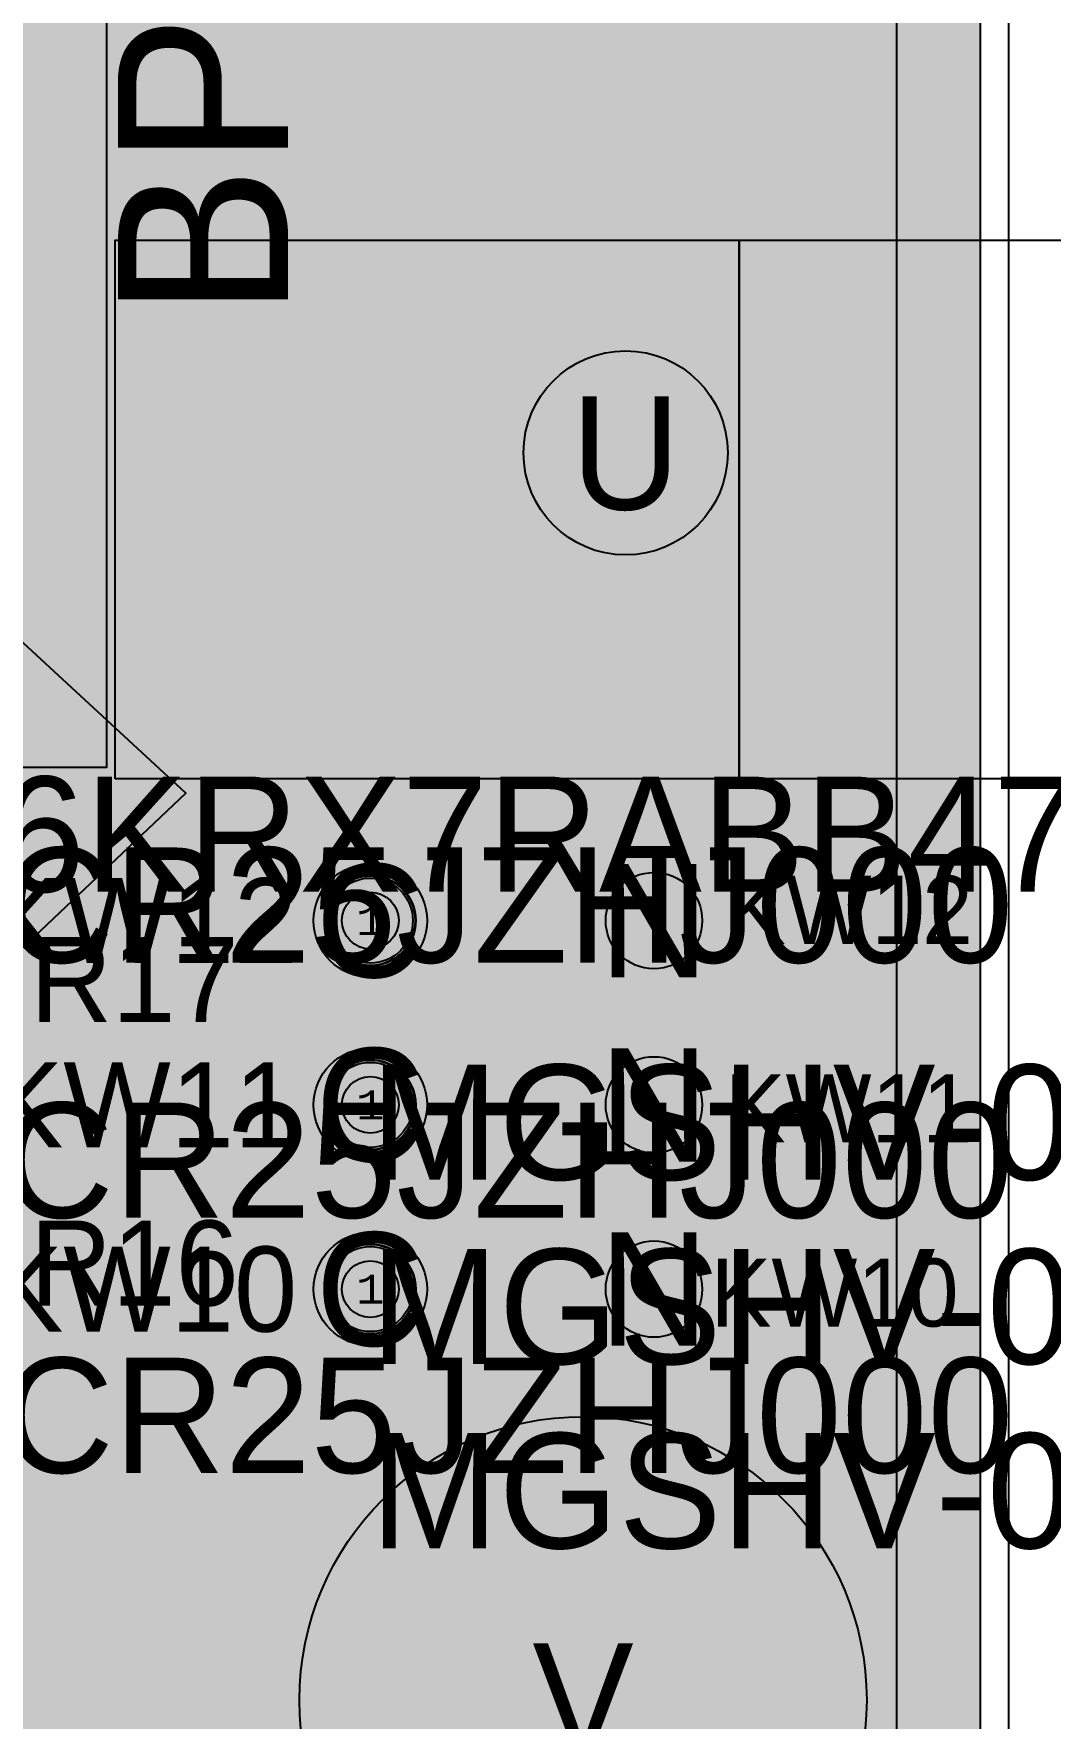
# Model space of a CAD drawing. Extents: x -74 to 89, y -130 to 74.
# Drawn here: x 44.82 to 62.74, y -38.32 to -8.61 of the extents above; entities that cross this region are included whole.
import ezdxf
from ezdxf.enums import TextEntityAlignment as Align

# ---------------------------------------------------------------- set-up
doc = ezdxf.new("R2010")
doc.units = 0
doc.header["$MEASUREMENT"] = 0
for name, color, linetype in [('ASSEMBLY_OUTLINES_TOP', 102, 'CONTINUOUS'), ('ASSEMBLY_PART_NUMBERS_TOP', 102, 'CONTINUOUS'), ('ASSEMBLY_REF_DES_TOP', 102, 'CONTINUOUS'), ('BOARD_OUTLINE', 10, 'CONTINUOUS'), ('DRILL_DRAWING', 21, 'CONTINUOUS'), ('ETCHED_TEXT_LAYER_TOP', 150, 'CONTINUOUS'), ('GENERATED_SILKSCREEN_TOP', 140, 'CONTINUOUS'), ('MANUFACTURING_OUTLINES', 10, 'CONTINUOUS'), ('MOUNTING_HOLES_LAYER_BOT13', 42, 'CONTINUOUS'), ('MOUNTING_HOLES_LAYER_TOP', 42, 'CONTINUOUS'), ('PART_HOLES_LAYER_BOTTOM', 30, 'CONTINUOUS'), ('PART_HOLES_LAYER_TOP', 30, 'CONTINUOUS'), ('PART_PADS_LAYER_BOTTOM', 230, 'CONTINUOUS'), ('PART_PADS_LAYER_TOP', 150, 'CONTINUOUS'), ('PIN_NUMBERS_TOP', 8, 'CONTINUOUS'), ('PLACEMENT_OUTLINES_TOP', 130, 'CONTINUOUS'), ('PLANE_DATA_LAYER_BOTTOM', 230, 'CONTINUOUS'), ('PLANE_DATA_LAYER_TOP', 150, 'CONTINUOUS'), ('PLANE_SHAPES_LAYER_BOTTOM', 230, 'CONTINUOUS'), ('PLANE_SHAPES_LAYER_TOP', 150, 'CONTINUOUS'), ('ROUTE_BORDER', 151, 'CONTINUOUS'), ('SILKSCREEN_OUTLINES_TOP', 150, 'CONTINUOUS'), ('SILKSCREEN_REF_DES_TOP', 150, 'CONTINUOUS'), ('SOLDERMASK_PADS_BTM', 12, 'CONTINUOUS'), ('SOLDERMASK_PADS_TOP', 180, 'CONTINUOUS'), ('TRACES_LAYER_TOP', 150, 'CONTINUOUS')]:
    doc.layers.add(name, color=color, linetype=linetype)
doc.styles.add('COURIER_NEW', font='cour.ttf')
doc.styles.add('VERIBEST_GERBER_0', font='txt')

msp = doc.modelspace()

# ---------------------------------------------------------------- hatches: boundary and pattern name
at = {"layer": 'ASSEMBLY_OUTLINES_TOP'}
h = msp.add_hatch(color=256, dxfattribs=at)
edge = h.paths.add_edge_path()
edge.add_arc((50.75, -24.25), 0.79, 0, 360)
h = msp.add_hatch(color=256, dxfattribs=at)
edge = h.paths.add_edge_path()
edge.add_arc((50.75, -27.5), 0.79, 0, 360)
h = msp.add_hatch(color=256, dxfattribs=at)
edge = h.paths.add_edge_path()
edge.add_arc((50.75, -30.75), 0.79, 0, 360)
at = {"layer": 'MOUNTING_HOLES_LAYER_BOT13'}
h = msp.add_hatch(color=256, dxfattribs=at)
edge = h.paths.add_edge_path()
edge.add_arc((55.25, -16), 1.8, 0, 360)
h = msp.add_hatch(color=256, dxfattribs=at)
edge = h.paths.add_edge_path()
edge.add_arc((55.75, -24.25), 0.85, 0, 360)
h = msp.add_hatch(color=256, dxfattribs=at)
edge = h.paths.add_edge_path()
edge.add_arc((55.75, -27.5), 0.85, 0, 360)
h = msp.add_hatch(color=256, dxfattribs=at)
edge = h.paths.add_edge_path()
edge.add_arc((55.75, -30.75), 0.85, 0, 360)
h = msp.add_hatch(color=256, dxfattribs=at)
edge = h.paths.add_edge_path()
edge.add_arc((54.5, -38), 5, 0, 360)
at = {"layer": 'MOUNTING_HOLES_LAYER_TOP'}
h = msp.add_hatch(color=256, dxfattribs=at)
edge = h.paths.add_edge_path()
edge.add_arc((55.25, -16), 1.8, 0, 360)
h = msp.add_hatch(color=256, dxfattribs=at)
edge = h.paths.add_edge_path()
edge.add_arc((55.75, -24.25), 0.85, 0, 360)
h = msp.add_hatch(color=256, dxfattribs=at)
edge = h.paths.add_edge_path()
edge.add_arc((55.75, -27.5), 0.85, 0, 360)
h = msp.add_hatch(color=256, dxfattribs=at)
edge = h.paths.add_edge_path()
edge.add_arc((55.75, -30.75), 0.85, 0, 360)
h = msp.add_hatch(color=256, dxfattribs=at)
edge = h.paths.add_edge_path()
edge.add_arc((54.5, -38), 5, 0, 360)
at = {"layer": 'PART_HOLES_LAYER_BOTTOM'}
h = msp.add_hatch(color=256, dxfattribs=at)
edge = h.paths.add_edge_path()
edge.add_arc((50.75, -24.25), 0.5, 0, 360)
h = msp.add_hatch(color=256, dxfattribs=at)
edge = h.paths.add_edge_path()
edge.add_arc((50.75, -27.5), 0.5, 0, 360)
h = msp.add_hatch(color=256, dxfattribs=at)
edge = h.paths.add_edge_path()
edge.add_arc((50.75, -30.75), 0.5, 0, 360)
at = {"layer": 'PART_HOLES_LAYER_TOP'}
h = msp.add_hatch(color=256, dxfattribs=at)
edge = h.paths.add_edge_path()
edge.add_arc((50.75, -24.25), 0.5, 0, 360)
h = msp.add_hatch(color=256, dxfattribs=at)
edge = h.paths.add_edge_path()
edge.add_arc((50.75, -27.5), 0.5, 0, 360)
h = msp.add_hatch(color=256, dxfattribs=at)
edge = h.paths.add_edge_path()
edge.add_arc((50.75, -30.75), 0.5, 0, 360)
at = {"layer": 'PLANE_DATA_LAYER_BOTTOM'}
h = msp.add_hatch(color=256, dxfattribs=at)
h.paths.add_polyline_path([(61.5, 18.4238), (61.499999, -40.226501, -0.145975601), (61.487545, -40.268248, -0.116259509), (37.03131, -63.489622, -0.132779416), (36.992918, -63.5), (9.5, -63.5), (9.5, -72.816526, -0.37700099), (9.43358, -72.892096, -0.002983456), (8.56305, -72.999481, -0.029201915), (8.554172, -73), (-8.554172, -73, -0.029201915), (-8.56305, -72.999481, -0.002983456), (-9.43358, -72.892096, -0.37700099), (-9.5, -72.816526), (-9.5, -61.830213, -0.198909956), (-9.477682, -61.776332), (-8.26281, -60.56146, -0.198913366), (-8.208928, -60.539142), (8.201871, -60.539142, -0.198913366), (8.255753, -60.56146), (9.211061, -61.516768, 0.198912215), (9.564614, -61.663215), (25.750215, -61.663215, 0.195350246), (26.098886, -61.521584, -0.195347782), (26.152023, -61.5), (26.499996, -61.5, 0.207684346), (26.500002, -61.499998), (30.499998, -57.500002), (30.5, -57.499996), (30.5, -57.152099, -0.198909956), (30.522318, -57.098218), (31.239417, -56.381119, 0.198912215), (31.385864, -56.027566), (31.385864, -43.679688, -0.753559753), (31.526686, -43.639309, 3.487476842), (31.526686, -41.360691, -0.753559753), (31.385864, -41.320312), (31.385864, -36.195344, -0.198909956), (31.408182, -36.141463), (44.859294, -22.690351, 0.198912215), (45.005741, -22.336798), (45.005741, -6.47043, 0.198912215), (44.859294, -6.116877), (37.022318, 1.720099, -0.198909956), (37, 1.77398), (37, 5.499992, 0.414213562), (36.999992, 5.5), (33.853696, 5.5, -0.414213562), (33.777496, 5.5762), (33.777496, 5.576201, -0.137277598), (33.788563, 5.61575, 0.263392024), (33.84287, 7.388311, -0.564378968), (33.910301, 7.5), (39.499992, 7.5, 0.414213562), (39.5, 7.500008), (39.5, 17.023961, -0.410608775), (39.575261, 17.100155, 0.312052862), (41.476721, 18.449826, -0.315437153), (41.548339, 18.5), (61.4238, 18.5, -0.414213562)], flags=0)
h.paths.add_polyline_path([(-5.5, -66.5, -1), (5.5, -66.5, -1)], flags=0)
h.paths.add_polyline_path([(36.8, -51.25, -1), (39.2, -51.25, -1)], flags=0)
h.paths.add_polyline_path([(36.35, -56.25, -1), (39.65, -56.25, -1)], flags=0)
h.paths.add_polyline_path([(40.55, -51.25, -1), (42.95, -51.25, -1)], flags=0)
h.paths.add_polyline_path([(40.1, -56.25, -1), (43.4, -56.25, -1)], flags=0)
h.paths.add_polyline_path([(49.75, -30.75, -1), (51.75, -30.75, -1)], flags=0)
h.paths.add_polyline_path([(49.75, -27.5, -1), (51.75, -27.5, -1)], flags=0)
h.paths.add_polyline_path([(49.75, -24.25, -1), (51.75, -24.25, -1)], flags=0)
h.paths.add_polyline_path([(42.2, -47, -1), (51.8, -47, -1)], flags=0)
h.paths.add_polyline_path([(54.4, -30.75, -1), (57.1, -30.75, -1)], flags=0)
h.paths.add_polyline_path([(54.4, -27.5, -1), (57.1, -27.5, -1)], flags=0)
h.paths.add_polyline_path([(54.4, -24.25, -1), (57.1, -24.25, -1)], flags=0)
h.paths.add_polyline_path([(52.95, -16, -1), (57.55, -16, -1)], flags=0)
h.paths.add_polyline_path([(52.95, -1.25, -1), (57.55, -1.25, -1)], flags=0)
h.paths.add_polyline_path([(52.95, 12.75, -1), (57.55, 12.75, -1)], flags=0)
h.paths.add_polyline_path([(49, -38, -1), (60, -38, -1)], flags=0)
at = {"layer": 'PLANE_DATA_LAYER_TOP'}
h = msp.add_hatch(color=256, dxfattribs=at)
h.paths.add_polyline_path([(61.5, -40.226499, -0.145975601), (61.487546, -40.268246, -0.116259517), (37.03131, -63.489622, -0.132779416), (36.992918, -63.5), (9.5, -63.5), (9.5, -72.816526, -0.37700099), (9.43358, -72.892096, -0.002983456), (8.56305, -72.999481, -0.029201915), (8.554172, -73), (-8.554172, -73, -0.029201915), (-8.56305, -72.999481, -0.002983456), (-9.43358, -72.892096, -0.37700099), (-9.5, -72.816526), (-9.5, -63.5), (-18.9238, -63.5, -0.414213562), (-19, -63.4238), (-19, -60.362708, -0.460360958), (-18.91204, -60.287421, 0.407174437), (-17.716783, -59.436985, -0.72047567), (-17.573699, -59.416371, 4.221382976), (-17.573699, -57.083629, -0.72047567), (-17.716783, -57.063015, 0.407174437), (-18.91204, -56.212579, -0.460360958), (-19, -56.137292), (-19, -55.500008, 0.414213562), (-19.000008, -55.5), (-29.4238, -55.5, -0.414213562), (-29.5, -55.4238), (-29.5, -54.358735, -0.16227766), (-29.48476, -54.313015), (-22.52286, -45.03048, -0.236067977), (-22.4619, -45), (-6.0762, -45, -0.414213562), (-6, -45.0762), (-6, -53.999992, 0.414213562), (-5.999992, -54), (15.499992, -54, 0.414213562), (15.5, -53.999992), (15.5, -38.0762, -0.414213562), (15.5762, -38), (21.999992, -38, 0.414213562), (22, -37.999992), (22, -26.5762, -0.414213562), (22.0762, -26.5), (24.499992, -26.5, 0.414213562), (24.5, -26.499992), (24.5, 7.4238, -0.414213562), (24.5762, 7.5), (25.089699, 7.5, -0.564378968), (25.15713, 7.388311, 0.263392024), (25.211437, 5.61575, -0.137277598), (25.222504, 5.576201), (25.222504, 5.5762, -0.414213562), (25.146304, 5.5), (25.000008, 5.5, 0.414213562), (25, 5.499992), (25, -26.499992, 0.414213562), (25.000008, -26.5), (27.272339, -26.5, -0.198913366), (27.326221, -26.522318), (29.017682, -28.213779, -0.198909956), (29.04, -28.26766), (29.04, -29.9238, -0.414213562), (28.9638, -30), (22.500008, -30, 0.414213562), (22.5, -30.000008), (22.5, -34.999992, 0.414213562), (22.500008, -35), (29.374009, -35, -0.198913366), (29.427891, -35.022318), (30.256119, -35.850546, 0.198912215), (30.609672, -35.996993), (34.272409, -35.996993, -0.198913366), (34.326291, -36.019311), (39.416389, -41.109409, -0.198909956), (39.438707, -41.16329), (39.438707, -49.072624, -0.198909956), (39.416389, -49.126505), (38.451643, -50.091251, -0.282786448), (38.374011, -50.109773, 0.510406548), (36.8, -51.249999), (36.8, -51.25, 1), (39.2, -51.25), (39.2, -51.249998, 0.079404665), (39.140227, -50.875989, -0.079406468), (39.136431, -50.852239), (39.136431, -50.852238, -0.198909956), (39.158749, -50.798357), (40.29226, -49.664846, 0.139214381), (40.4253, -49.426302, -0.66553327), (40.563992, -49.403312, 0.056252236), (40.6339, -49.491007), (41.209616, -50.066722, -0.198909956), (41.231934, -50.120603), (41.231934, -50.120605, -0.278486309), (41.191217, -50.188039, 1.771956841), (42.95, -51.25), (42.95, -51.249999, 0.282784123), (42.291796, -50.179272, -0.282784005), (42.25, -50.111281), (42.25, -49.9, 0.198912215), (42.103553, -49.546447), (41.509772, -48.952666, -0.198909956), (41.487454, -48.898785), (41.487454, -40.33322, 0.198912215), (41.341007, -39.979667), (33.507787, -32.146447, 0.198912215), (33.154234, -32), (31.5762, -32, -0.414213562), (31.5, -31.9238), (31.5, -30.000008, 0.414213562), (31.499992, -30), (31.3262, -30, -0.414213562), (31.25, -29.9238), (31.25, -26.5762, -0.414213562), (31.3262, -26.5), (36.999992, -26.5, 0.414213562), (37, -26.499992), (37, -25.5762, -0.414213562), (37.0762, -25.5), (37.75, -25.5, 0.414213562), (38.3, -24.95), (38.3, -23.55, 0.414213562), (37.75, -23), (37.0762, -23, -0.414213562), (37, -22.9238), (37, 5.499992, 0.414213562), (36.999992, 5.5), (33.853696, 5.5, -0.414213562), (33.777496, 5.5762), (33.777496, 5.576201, -0.137277598), (33.788563, 5.61575, 0.263392024), (33.84287, 7.388311, -0.564378968), (33.910301, 7.5), (39.499992, 7.5, 0.414213562), (39.5, 7.500008), (39.5, 17.023961, -0.410608775), (39.575261, 17.100155, 0.312052862), (41.476721, 18.449826, -0.315437153), (41.548339, 18.5), (56.499992, 18.5, 0.414213562), (56.5, 18.500008), (56.5, 22.804901, -0.359563574), (56.5618, 22.879728, 0.825910822), (56.5618, 26.120272, -0.359563574), (56.5, 26.195099), (56.5, 28.054901, -0.359563574), (56.5618, 28.129728, 0.825910822), (56.5618, 31.370272, -0.359563574), (56.5, 31.445099), (56.5, 32.824732, -0.306399851), (56.547828, 32.895453, 0.434317946), (59.453247, 40.390678, -0.112892843), (59.445672, 40.4238, -0.414213562), (59.521872, 40.5), (61.294132, 40.5, -0.252088385), (61.357744, 40.465752, -0.000803891), (61.487546, 40.268243, -0.145975601), (61.5, 40.226496)], flags=0)
h.paths.add_polyline_path([(-5.5, -66.5, -1), (5.5, -66.5, -1)], flags=0)
h.paths.add_polyline_path([(19.5, -48.75, -1), (22, -48.75, -1)], flags=0)
h.paths.add_polyline_path([(19.274935, -40.847216, -0.635595112), (19.15, -40.788638), (19.15, -40.5, 0.414213562), (18.8, -40.15), (16.2, -40.15, 0.414213562), (15.85, -40.5), (15.85, -44.5, 0.414213562), (16.2, -44.85), (18.8, -44.85, 0.414213562), (19.15, -44.5), (19.15, -44.211362, -0.635595112), (19.274935, -44.152784, 2.132805217)], flags=0)
h.paths.add_polyline_path([(37.8, -44.85, 0.414213562), (38.15, -44.5), (38.15, -40.5, 0.414213562), (37.8, -40.15), (35.2, -40.15, 0.414213562), (34.85, -40.5), (34.85, -40.788638, -0.635595112), (34.725065, -40.847216, 2.132804225), (34.725065, -44.152784, -0.635595112), (34.85, -44.211362), (34.85, -44.5, 0.414213562), (35.2, -44.85)], flags=0)
h.paths.add_polyline_path([(36.35, -56.25, -1), (39.65, -56.25, -1)], flags=0)
h.paths.add_polyline_path([(37.5, -18.65, -1), (41.6, -18.65, -1)], flags=0)
h.paths.add_polyline_path([(40.1, -56.25, -1), (43.4, -56.25, -1)], flags=0)
h.paths.add_polyline_path([(50.66575, -14.365675, 0.414213562), (50.91575, -14.115675), (50.91575, 3.552675, 0.414213562), (50.66575, 3.802675), (45.7297, 3.802675, 0.414213562), (45.4797, 3.552675), (45.4797, -14.115675, 0.414213562), (45.7297, -14.365675)], flags=0)
h.paths.add_polyline_path([(50.839728, -25.245966, 2.137297553), (49.754034, -24.160272, -0.1756634), (49.732023, -24.207317), (49.211658, -24.727682, -0.198913366), (49.157776, -24.75), (45.5762, -24.75, -0.414213562), (45.5, -24.6738), (45.5, -21.500008, 0.414213562), (45.499992, -21.5), (41.000008, -21.5, 0.414213562), (41, -21.500008), (41, -23.7238, -0.414213562), (40.9238, -23.8), (40, -23.8, 0.414213562), (39.45, -24.35), (39.45, -26.65, 0.414213562), (40, -27.2), (40.9238, -27.2, -0.414213562), (41, -27.2762), (41, -28.2238, -0.414213562), (40.9238, -28.3), (40, -28.3, 0.414213562), (39.45, -28.85), (39.45, -31.15, 0.414213562), (40, -31.7), (40.9238, -31.7, -0.414213562), (41, -31.7762), (41, -32.7238, -0.414213562), (40.9238, -32.8), (40, -32.8, 0.414213562), (39.45, -33.35), (39.45, -35.65, 0.414213562), (40, -36.2), (40.9238, -36.2, -0.414213562), (41, -36.2762), (41, -37.499992, 0.414213562), (41.000008, -37.5), (45.499992, -37.5, 0.414213562), (45.5, -37.499992), (45.5, -35.3262, -0.414213562), (45.5762, -35.25), (46.90552, -35.25, 0.198912714), (47.435851, -35.03033), (49, -33.46618), (50.278165, -32.188015, -0.101573515), (50.303748, -32.171147, 0.101574085), (50.555546, -32.005115), (50.792683, -31.767977, -0.1756634), (50.839728, -31.745966, 2.137297553), (49.754034, -30.660272, -0.1756634), (49.732023, -30.707317), (49.677785, -30.761555, -0.101573515), (49.652202, -30.778423, 0.101574085), (49.400404, -30.944455), (46.617178, -33.727682, -0.198913366), (46.563296, -33.75), (45.5762, -33.75, -0.414213562), (45.5, -33.6738), (45.5, -29.268243, -0.414213562), (45.5762, -29.192043), (49.807957, -29.192043, 0.198912714), (50.338288, -28.972373), (50.792683, -28.517977, -0.1756634), (50.839728, -28.495966, 2.137297553), (49.754034, -27.410272, -0.1756634), (49.732023, -27.457317), (49.519615, -27.669725, -0.198913366), (49.465733, -27.692043), (45.5762, -27.692043, -0.414213562), (45.5, -27.615843), (45.5, -26.3262, -0.414213562), (45.5762, -26.25), (49.5, -26.25, 0.198912714), (50.030331, -26.03033), (50.792683, -25.267977, -0.1756634)], flags=0)
h.paths.add_polyline_path([(42.2, -47, -1), (51.8, -47, -1)], flags=0)
h.paths.add_polyline_path([(54.4, -30.75, -1), (57.1, -30.75, -1)], flags=0)
h.paths.add_polyline_path([(54.4, -27.5, -1), (57.1, -27.5, -1)], flags=0)
h.paths.add_polyline_path([(54.4, -24.25, -1), (57.1, -24.25, -1)], flags=0)
h.paths.add_polyline_path([(52.95, -16, -1), (57.55, -16, -1)], flags=0)
h.paths.add_polyline_path([(52.95, -1.25, -1), (57.55, -1.25, -1)], flags=0)
h.paths.add_polyline_path([(52.95, 12.75, -1), (57.55, 12.75, -1)], flags=0)
h.paths.add_polyline_path([(49, -38, -1), (60, -38, -1)], flags=0)
at = {"layer": 'PLANE_SHAPES_LAYER_BOTTOM'}
for points in [[(61.5, -41.155194, -0.114863686), (37, -64.08588), (37, 5.5), (61.5, 5.5)], [(37, -21), (26.25, -31.75), (31.581081, -37.081081), (47.5, -22), (41, -16)]]:
    msp.add_hatch(color=256, dxfattribs=at).paths.add_polyline_path(points, flags=0)

# ---------------------------------------------------------------- linework, layer by layer
at = {"layer": 'ASSEMBLY_OUTLINES_TOP'}
for points in [[(33.3, -21.55), (33.3, 22.05), (46.1, 22.05), (46.1, -21.55)], [(46.25, -21.75), (46.25, -12.25), (57.25, -12.25), (57.25, -21.75)], [(57.25, -21.75), (57.25, -12.25), (66.25, -12.25), (66.25, -21.75)]]:
    msp.add_lwpolyline(points, close=True, dxfattribs=at)
for centre, radius in [((0, 0), 74), ((50.75, -24.25), 0.79), ((50.75, -27.5), 0.79), ((50.75, -30.75), 0.79)]:
    msp.add_circle(centre, radius, dxfattribs=at)
at = {"layer": 'BOARD_OUTLINE'}
msp.add_lwpolyline([(62, -40.39802, -0.011944181), (60, -43.312816), (60, -43.312815, -0.105291747), (37.148351, -64), (10, -64), (10, -73.321211, -0.067878888), (-10, -73.321211), (-10, -64), (-37.148351, -64, -0.130474387), (-64, -37.148351), (-64, -10), (-73.321211, -10, -0.067878888), (-73.321211, 10), (-64, 10), (-64, 37.148351, -0.130474387), (-37.148351, 64), (-10, 64), (-10, 73.321211, -0.067878888), (10, 73.321211), (10, 64), (37.148351, 64, -0.105291747), (60, 43.312815), (60, 43.312816, -0.011944181), (62, 40.39802)], format="xyb", close=True, dxfattribs=at)
at = {"layer": 'GENERATED_SILKSCREEN_TOP', "const_width": 0.15}
for points in [[(49.75, -24.25, -1), (51.75, -24.25, -1)], [(49.75, -27.5, -1), (51.75, -27.5, -1)], [(49.75, -30.75, -1), (51.75, -30.75, -1)]]:
    msp.add_lwpolyline(points, format="xyb", close=True, dxfattribs=at)
for points in [[(58.0098, -23.5248), (58.0146, -23.5176), (58.0158, -23.5092), (58.0146, -23.4996), (58.0098, -23.4924), (58.0038, -23.4864), (57.9954, -23.4828), (57.9918, -23.4816), (57.987, -23.4816), (57.9834, -23.4828), (57.9798, -23.4852), (57.2106, -24.1116), (57.2106, -23.5044), (57.2082, -23.496), (57.2022, -23.4888), (57.1938, -23.4852), (57.1842, -23.484), (57.1758, -23.4852), (57.1686, -23.4888), (57.1626, -23.496), (57.1602, -23.5044), (57.1602, -24.6564), (57.1626, -24.666), (57.1686, -24.672), (57.1758, -24.6756), (57.1842, -24.6768), (57.1938, -24.6756), (57.2022, -24.672), (57.2082, -24.666), (57.2106, -24.6564), (57.2106, -24.174), (57.4098, -24.0132), (57.9774, -24.672), (57.981, -24.6756), (57.9846, -24.678), (57.9882, -24.6792), (57.9918, -24.6792), (58.0002, -24.6756), (58.0074, -24.6708), (58.0134, -24.6648), (58.017, -24.6564), (58.017, -24.648), (58.0158, -24.6432), (58.0134, -24.6396), (57.4458, -23.9808), (58.0098, -23.5248)], [(58.2942, -24.6564), (58.2966, -24.6648), (58.3002, -24.6696), (58.3074, -24.6732), (58.3146, -24.6756), (58.323, -24.678), (58.329, -24.678), (58.335, -24.6744), (58.341, -24.6684), (58.7238, -24.0468), (59.1078, -24.6684), (59.1126, -24.6744), (59.1174, -24.678), (59.1246, -24.678), (59.1318, -24.6756), (59.1402, -24.6732), (59.1474, -24.6696), (59.151, -24.6636), (59.1522, -24.6564), (59.1522, -23.5044), (59.1498, -23.496), (59.1438, -23.4888), (59.1366, -23.4852), (59.1282, -23.484), (59.1198, -23.4852), (59.1114, -23.4888), (59.1054, -23.496), (59.1042, -23.5044), (59.1042, -24.5688), (58.7454, -23.9844), (58.7406, -23.9808), (58.7346, -23.9784), (58.7298, -23.9772), (58.7238, -23.9772), (58.7178, -23.9772), (58.713, -23.9784), (58.7082, -23.9808), (58.7022, -23.9844), (58.3446, -24.5688), (58.3446, -23.5044), (58.3422, -23.496), (58.3362, -23.4888), (58.3278, -23.4852), (58.3182, -23.484), (58.3098, -23.4852), (58.3026, -23.4888), (58.2966, -23.496), (58.2942, -23.5044), (58.2942, -24.6528), (58.2942, -24.6564)], [(59.6022, -24.6312), (59.5926, -24.6336), (59.5878, -24.6384), (59.5842, -24.6468), (59.583, -24.6564), (59.5842, -24.6648), (59.5878, -24.6732), (59.5926, -24.6792), (59.6022, -24.6804), (60.0702, -24.6804), (60.0786, -24.6792), (60.0858, -24.6732), (60.0894, -24.6648), (60.0906, -24.6564), (60.0894, -24.6468), (60.0858, -24.6384), (60.0786, -24.6336), (60.0702, -24.6312), (59.859, -24.6312), (59.859, -23.5044), (59.8578, -23.496), (59.8542, -23.49), (59.8482, -23.4864), (59.8398, -23.4852), (59.8338, -23.484), (59.8278, -23.484), (59.823, -23.4864), (59.8182, -23.4912), (59.5842, -23.82), (59.5806, -23.8284), (59.5806, -23.8368), (59.5842, -23.844), (59.5902, -23.85), (59.5974, -23.8548), (59.6058, -23.8572), (59.6106, -23.8572), (59.6142, -23.856), (59.6202, -23.8488), (59.8122, -23.58), (59.8122, -24.6312), (59.6022, -24.6312)], [(61.1682, -23.4852), (61.3698, -23.6496), (61.3734, -23.6556), (61.3746, -23.6604), (61.377, -23.664), (61.3782, -23.6688), (61.3782, -23.8332), (61.377, -23.838), (61.3746, -23.8452), (61.3734, -23.8512), (61.3698, -23.8536), (60.5706, -24.5028), (60.5706, -24.6312), (61.3542, -24.6312), (61.3626, -24.6336), (61.3698, -24.6384), (61.3734, -24.6468), (61.3746, -24.6564), (61.3734, -24.6648), (61.3698, -24.6732), (61.3626, -24.678), (61.3542, -24.6804), (60.5454, -24.6804), (60.5358, -24.678), (60.5298, -24.672), (60.5238, -24.666), (60.5214, -24.6564), (60.5214, -24.492), (60.5226, -24.4884), (60.525, -24.48), (60.5274, -24.4764), (60.5298, -24.474), (60.5322, -24.4716), (61.3302, -23.8212), (61.3302, -23.6808), (61.143, -23.5296), (60.7554, -23.5296), (60.5598, -23.6892), (60.5514, -23.6916), (60.543, -23.6904), (60.5358, -23.6868), (60.531, -23.6796), (60.5262, -23.6724), (60.525, -23.664), (60.525, -23.6592), (60.5262, -23.6556), (60.5322, -23.6496), (60.7338, -23.4852), (60.7386, -23.484), (60.7422, -23.4828), (60.7434, -23.4816), (60.7482, -23.4804), (61.1526, -23.4804), (61.1574, -23.4816), (61.1586, -23.4816), (61.1598, -23.4828), (61.1634, -23.484), (61.1682, -23.4852)], [(46.0145, -25.1355), (46.019, -25.1325), (46.0205, -25.125), (46.025, -25.1175), (46.025, -25.11), (46.025, -24.801), (46.025, -24.7935), (46.0205, -24.789), (46.0205, -24.7845), (46.019, -24.783), (46.0175, -24.7815), (46.0145, -24.7785), (45.7595, -24.5715), (45.752, -24.5685), (45.746, -24.567), (45.74, -24.5655), (44.984, -24.5655), (44.9705, -24.5685), (44.9615, -24.576), (44.954, -24.585), (44.951, -24.5955), (44.951, -26.0355), (44.954, -26.0475), (44.9615, -26.055), (44.9705, -26.0595), (44.981, -26.061), (44.993, -26.0595), (45.0035, -26.055), (45.011, -26.0475), (45.014, -26.0355), (45.014, -25.3455), (45.719, -25.3455), (45.965, -26.0445), (45.971, -26.055), (45.9815, -26.061), (45.9935, -26.0625), (46.0025, -26.0595), (46.0115, -26.055), (46.019, -26.0475), (46.0235, -26.037), (46.0205, -26.025), (45.7745, -25.326), (46.0145, -25.1355)], [(45.014, -24.627), (45.731, -24.627), (45.965, -24.816), (45.965, -25.095), (45.731, -25.2855), (45.014, -25.2855), (45.014, -24.627)], [(46.586, -26.004), (46.574, -26.007), (46.568, -26.013), (46.5635, -26.0235), (46.562, -26.0355), (46.5635, -26.046), (46.568, -26.0565), (46.574, -26.064), (46.586, -26.0655), (47.171, -26.0655), (47.1815, -26.064), (47.1905, -26.0565), (47.195, -26.046), (47.1965, -26.0355), (47.195, -26.0235), (47.1905, -26.013), (47.1815, -26.007), (47.171, -26.004), (46.907, -26.004), (46.907, -24.5955), (46.9055, -24.585), (46.901, -24.5775), (46.8935, -24.573), (46.883, -24.5715), (46.8755, -24.57), (46.868, -24.57), (46.862, -24.573), (46.856, -24.579), (46.5635, -24.99), (46.559, -25.0005), (46.559, -25.011), (46.5635, -25.02), (46.571, -25.0275), (46.58, -25.0335), (46.5905, -25.0365), (46.5965, -25.0365), (46.601, -25.035), (46.6085, -25.026), (46.8485, -24.69), (46.8485, -26.004), (46.586, -26.004)], [(47.942, -26.0205), (47.939, -26.031), (47.9405, -26.0415), (47.948, -26.0505), (47.9555, -26.0565), (47.966, -26.0595), (47.9765, -26.061), (47.9855, -26.058), (47.993, -26.049), (48.8015, -24.6105), (48.8045, -24.603), (48.8045, -24.597), (48.8045, -24.591), (48.8015, -24.585), (48.797, -24.576), (48.791, -24.57), (48.7835, -24.567), (48.776, -24.5655), (47.7635, -24.5655), (47.753, -24.5685), (47.7455, -24.576), (47.7395, -24.585), (47.738, -24.597), (47.7395, -24.6075), (47.7455, -24.618), (47.753, -24.6255), (47.7635, -24.627), (48.725, -24.627), (47.942, -26.0205)], [(58.0104, -27.0248), (58.0152, -27.0176), (58.0164, -27.0092), (58.0152, -26.9996), (58.0104, -26.9924), (58.0044, -26.9864), (57.996, -26.9828), (57.9924, -26.9816), (57.9876, -26.9816), (57.984, -26.9828), (57.9804, -26.9852), (57.2112, -27.6116), (57.2112, -27.0044), (57.2088, -26.996), (57.2028, -26.9888), (57.1944, -26.9852), (57.1848, -26.984), (57.1764, -26.9852), (57.1692, -26.9888), (57.1632, -26.996), (57.1608, -27.0044), (57.1608, -28.1564), (57.1632, -28.166), (57.1692, -28.172), (57.1764, -28.1756), (57.1848, -28.1768), (57.1944, -28.1756), (57.2028, -28.172), (57.2088, -28.166), (57.2112, -28.1564), (57.2112, -27.674), (57.4104, -27.5132), (57.978, -28.172), (57.9816, -28.1756), (57.9852, -28.178), (57.9888, -28.1792), (57.9924, -28.1792), (58.0008, -28.1756), (58.008, -28.1708), (58.014, -28.1648), (58.0176, -28.1564), (58.0176, -28.148), (58.0164, -28.1432), (58.014, -28.1396), (57.4464, -27.4808), (58.0104, -27.0248)], [(58.2948, -28.1564), (58.2972, -28.1648), (58.3008, -28.1696), (58.308, -28.1732), (58.3152, -28.1756), (58.3236, -28.178), (58.3296, -28.178), (58.3356, -28.1744), (58.3416, -28.1684), (58.7244, -27.5468), (59.1084, -28.1684), (59.1132, -28.1744), (59.118, -28.178), (59.1252, -28.178), (59.1324, -28.1756), (59.1408, -28.1732), (59.148, -28.1696), (59.1516, -28.1636), (59.1528, -28.1564), (59.1528, -27.0044), (59.1504, -26.996), (59.1444, -26.9888), (59.1372, -26.9852), (59.1288, -26.984), (59.1204, -26.9852), (59.112, -26.9888), (59.106, -26.996), (59.1048, -27.0044), (59.1048, -28.0688), (58.746, -27.4844), (58.7412, -27.4808), (58.7352, -27.4784), (58.7304, -27.4772), (58.7244, -27.4772), (58.7184, -27.4772), (58.7136, -27.4784), (58.7088, -27.4808), (58.7028, -27.4844), (58.3452, -28.0688), (58.3452, -27.0044), (58.3428, -26.996), (58.3368, -26.9888), (58.3284, -26.9852), (58.3188, -26.984), (58.3104, -26.9852), (58.3032, -26.9888), (58.2972, -26.996), (58.2948, -27.0044), (58.2948, -28.1528), (58.2948, -28.1564)], [(59.6028, -28.1312), (59.5932, -28.1336), (59.5884, -28.1384), (59.5848, -28.1468), (59.5836, -28.1564), (59.5848, -28.1648), (59.5884, -28.1732), (59.5932, -28.1792), (59.6028, -28.1804), (60.0708, -28.1804), (60.0792, -28.1792), (60.0864, -28.1732), (60.09, -28.1648), (60.0912, -28.1564), (60.09, -28.1468), (60.0864, -28.1384), (60.0792, -28.1336), (60.0708, -28.1312), (59.8596, -28.1312), (59.8596, -27.0044), (59.8584, -26.996), (59.8548, -26.99), (59.8488, -26.9864), (59.8404, -26.9852), (59.8344, -26.984), (59.8284, -26.984), (59.8236, -26.9864), (59.8188, -26.9912), (59.5848, -27.32), (59.5812, -27.3284), (59.5812, -27.3368), (59.5848, -27.344), (59.5908, -27.35), (59.598, -27.3548), (59.6064, -27.3572), (59.6112, -27.3572), (59.6148, -27.356), (59.6208, -27.3488), (59.8128, -27.08), (59.8128, -28.1312), (59.6028, -28.1312)], [(60.6948, -28.1312), (60.6852, -28.1336), (60.6804, -28.1384), (60.6768, -28.1468), (60.6756, -28.1564), (60.6768, -28.1648), (60.6804, -28.1732), (60.6852, -28.1792), (60.6948, -28.1804), (61.1628, -28.1804), (61.1712, -28.1792), (61.1784, -28.1732), (61.182, -28.1648), (61.1832, -28.1564), (61.182, -28.1468), (61.1784, -28.1384), (61.1712, -28.1336), (61.1628, -28.1312), (60.9516, -28.1312), (60.9516, -27.0044), (60.9504, -26.996), (60.9468, -26.99), (60.9408, -26.9864), (60.9324, -26.9852), (60.9264, -26.984), (60.9204, -26.984), (60.9156, -26.9864), (60.9108, -26.9912), (60.6768, -27.32), (60.6732, -27.3284), (60.6732, -27.3368), (60.6768, -27.344), (60.6828, -27.35), (60.69, -27.3548), (60.6984, -27.3572), (60.7032, -27.3572), (60.7068, -27.356), (60.7128, -27.3488), (60.9048, -27.08), (60.9048, -28.1312), (60.6948, -28.1312)], [(46.0145, -30.1355), (46.019, -30.1325), (46.0205, -30.125), (46.025, -30.1175), (46.025, -30.11), (46.025, -29.801), (46.025, -29.7935), (46.0205, -29.789), (46.0205, -29.7845), (46.019, -29.783), (46.0175, -29.7815), (46.0145, -29.7785), (45.7595, -29.5715), (45.752, -29.5685), (45.746, -29.567), (45.74, -29.5655), (44.984, -29.5655), (44.9705, -29.5685), (44.9615, -29.576), (44.954, -29.585), (44.951, -29.5955), (44.951, -31.0355), (44.954, -31.0475), (44.9615, -31.055), (44.9705, -31.0595), (44.981, -31.061), (44.993, -31.0595), (45.0035, -31.055), (45.011, -31.0475), (45.014, -31.0355), (45.014, -30.3455), (45.719, -30.3455), (45.965, -31.0445), (45.971, -31.055), (45.9815, -31.061), (45.9935, -31.0625), (46.0025, -31.0595), (46.0115, -31.055), (46.019, -31.0475), (46.0235, -31.037), (46.0205, -31.025), (45.7745, -30.326), (46.0145, -30.1355)], [(45.014, -29.627), (45.731, -29.627), (45.965, -29.816), (45.965, -30.095), (45.731, -30.2855), (45.014, -30.2855), (45.014, -29.627)], [(46.586, -31.004), (46.574, -31.007), (46.568, -31.013), (46.5635, -31.0235), (46.562, -31.0355), (46.5635, -31.046), (46.568, -31.0565), (46.574, -31.064), (46.586, -31.0655), (47.171, -31.0655), (47.1815, -31.064), (47.1905, -31.0565), (47.195, -31.046), (47.1965, -31.0355), (47.195, -31.0235), (47.1905, -31.013), (47.1815, -31.007), (47.171, -31.004), (46.907, -31.004), (46.907, -29.5955), (46.9055, -29.585), (46.901, -29.5775), (46.8935, -29.573), (46.883, -29.5715), (46.8755, -29.57), (46.868, -29.57), (46.862, -29.573), (46.856, -29.579), (46.5635, -29.99), (46.559, -30.0005), (46.559, -30.011), (46.5635, -30.02), (46.571, -30.0275), (46.58, -30.0335), (46.5905, -30.0365), (46.5965, -30.0365), (46.601, -30.035), (46.6085, -30.026), (46.8485, -29.69), (46.8485, -31.004), (46.586, -31.004)], [(48.5435, -29.5715), (48.7955, -29.777), (48.803, -29.7845), (48.8045, -29.7965), (48.803, -29.8055), (48.8, -29.813), (48.7955, -29.819), (48.788, -29.825), (48.7805, -29.8295), (48.773, -29.831), (48.7655, -29.831), (48.7595, -29.8265), (48.5135, -29.627), (48.0275, -29.627), (47.7965, -29.816), (47.7965, -30.3545), (48.0005, -30.188), (48.0065, -30.1865), (48.0095, -30.185), (48.011, -30.185), (48.011, -30.1835), (48.0185, -30.182), (48.524, -30.182), (48.53, -30.1835), (48.53, -30.185), (48.533, -30.185), (48.5375, -30.1865), (48.542, -30.188), (48.7955, -30.392), (48.797, -30.3965), (48.8, -30.398), (48.8015, -30.3995), (48.8015, -30.4025), (48.8045, -30.413), (48.806, -30.4175), (48.806, -30.83), (48.8045, -30.8375), (48.8015, -30.8435), (48.8, -30.8495), (48.7955, -30.854), (48.5435, -31.0595), (48.536, -31.0625), (48.5345, -31.064), (48.5315, -31.064), (48.5285, -31.0655), (48.527, -31.0655), (48.524, -31.0655), (48.0185, -31.0655), (48.0125, -31.064), (48.0065, -31.0625), (48.0005, -31.0595), (47.7485, -30.854), (47.7455, -30.851), (47.7425, -30.8495), (47.7395, -30.845), (47.7365, -30.8345), (47.735, -30.83), (47.735, -29.801), (47.7365, -29.7935), (47.7395, -29.7875), (47.7425, -29.7845), (47.7455, -29.7815), (47.7485, -29.777), (48.0005, -29.5715), (48.0065, -29.57), (48.011, -29.5685), (48.0125, -29.567), (48.0185, -29.5655), (48.524, -29.5655), (48.53, -29.567), (48.5315, -29.567), (48.533, -29.5685), (48.5375, -29.57), (48.5435, -29.5715)], [(47.7965, -30.4325), (47.7965, -30.815), (48.0275, -31.004), (48.512, -31.004), (48.746, -30.815), (48.746, -30.4325), (48.512, -30.242), (48.0275, -30.242), (47.7965, -30.4325)], [(57.7598, -30.2748), (57.7646, -30.2676), (57.7658, -30.2592), (57.7646, -30.2496), (57.7598, -30.2424), (57.7538, -30.2364), (57.7454, -30.2328), (57.7418, -30.2316), (57.737, -30.2316), (57.7334, -30.2328), (57.7298, -30.2352), (56.9606, -30.8616), (56.9606, -30.2544), (56.9582, -30.246), (56.9522, -30.2388), (56.9438, -30.2352), (56.9342, -30.234), (56.9258, -30.2352), (56.9186, -30.2388), (56.9126, -30.246), (56.9102, -30.2544), (56.9102, -31.4064), (56.9126, -31.416), (56.9186, -31.422), (56.9258, -31.4256), (56.9342, -31.4268), (56.9438, -31.4256), (56.9522, -31.422), (56.9582, -31.416), (56.9606, -31.4064), (56.9606, -30.924), (57.1598, -30.7632), (57.7274, -31.422), (57.731, -31.4256), (57.7346, -31.428), (57.7382, -31.4292), (57.7418, -31.4292), (57.7502, -31.4256), (57.7574, -31.4208), (57.7634, -31.4148), (57.767, -31.4064), (57.767, -31.398), (57.7658, -31.3932), (57.7634, -31.3896), (57.1958, -30.7308), (57.7598, -30.2748)], [(58.0442, -31.4064), (58.0466, -31.4148), (58.0502, -31.4196), (58.0574, -31.4232), (58.0646, -31.4256), (58.073, -31.428), (58.079, -31.428), (58.085, -31.4244), (58.091, -31.4184), (58.4738, -30.7968), (58.8578, -31.4184), (58.8626, -31.4244), (58.8674, -31.428), (58.8746, -31.428), (58.8818, -31.4256), (58.8902, -31.4232), (58.8974, -31.4196), (58.901, -31.4136), (58.9022, -31.4064), (58.9022, -30.2544), (58.8998, -30.246), (58.8938, -30.2388), (58.8866, -30.2352), (58.8782, -30.234), (58.8698, -30.2352), (58.8614, -30.2388), (58.8554, -30.246), (58.8542, -30.2544), (58.8542, -31.3188), (58.4954, -30.7344), (58.4906, -30.7308), (58.4846, -30.7284), (58.4798, -30.7272), (58.4738, -30.7272), (58.4678, -30.7272), (58.463, -30.7284), (58.4582, -30.7308), (58.4522, -30.7344), (58.0946, -31.3188), (58.0946, -30.2544), (58.0922, -30.246), (58.0862, -30.2388), (58.0778, -30.2352), (58.0682, -30.234), (58.0598, -30.2352), (58.0526, -30.2388), (58.0466, -30.246), (58.0442, -30.2544), (58.0442, -31.4028), (58.0442, -31.4064)], [(59.3522, -31.3812), (59.3426, -31.3836), (59.3378, -31.3884), (59.3342, -31.3968), (59.333, -31.4064), (59.3342, -31.4148), (59.3378, -31.4232), (59.3426, -31.4292), (59.3522, -31.4304), (59.8202, -31.4304), (59.8286, -31.4292), (59.8358, -31.4232), (59.8394, -31.4148), (59.8406, -31.4064), (59.8394, -31.3968), (59.8358, -31.3884), (59.8286, -31.3836), (59.8202, -31.3812), (59.609, -31.3812), (59.609, -30.2544), (59.6078, -30.246), (59.6042, -30.24), (59.5982, -30.2364), (59.5898, -30.2352), (59.5838, -30.234), (59.5778, -30.234), (59.573, -30.2364), (59.5682, -30.2412), (59.3342, -30.57), (59.3306, -30.5784), (59.3306, -30.5868), (59.3342, -30.594), (59.3402, -30.6), (59.3474, -30.6048), (59.3558, -30.6072), (59.3606, -30.6072), (59.3642, -30.606), (59.3702, -30.5988), (59.5622, -30.33), (59.5622, -31.3812), (59.3522, -31.3812)], [(60.2822, -30.3996), (60.4838, -30.2352), (60.4886, -30.234), (60.4922, -30.2328), (60.4934, -30.2316), (60.4982, -30.2304), (60.9026, -30.2304), (60.9074, -30.2316), (60.9086, -30.2316), (60.9098, -30.2328), (60.9134, -30.234), (60.9182, -30.2352), (61.1198, -30.3996), (61.1234, -30.4056), (61.1246, -30.4104), (61.127, -30.414), (61.1282, -30.4188), (61.1282, -31.242), (61.127, -31.2456), (61.1246, -31.254), (61.1234, -31.2564), (61.1198, -31.2612), (60.9182, -31.4256), (60.9134, -31.4268), (60.911, -31.428), (60.9086, -31.4292), (60.9062, -31.4304), (60.9026, -31.4304), (60.4982, -31.4304), (60.4934, -31.4292), (60.4886, -31.428), (60.4838, -31.4256), (60.2822, -31.2612), (60.2798, -31.2588), (60.2774, -31.2576), (60.275, -31.254), (60.2726, -31.2456), (60.2714, -31.242), (60.2714, -30.4188), (60.2726, -30.414), (60.275, -30.4104), (60.2774, -30.4056), (60.2822, -30.3996)], [(60.3206, -30.4308), (60.3206, -31.23), (60.3914, -31.29), (60.9722, -30.3432), (60.893, -30.2796), (60.5054, -30.2796), (60.3206, -30.4308)], [(60.4298, -31.3212), (60.5054, -31.3812), (60.893, -31.3812), (61.0802, -31.23), (61.0802, -30.4308), (61.0094, -30.3744), (60.4298, -31.3212)]]:
    msp.add_lwpolyline(points, dxfattribs=at)
at = {"layer": 'MANUFACTURING_OUTLINES'}
msp.add_lwpolyline([(10.0254, 64.0254), (37.148351, 64.0254, -0.132241555), (37.161102, 64.021968, -0.10529175), (60.020595, 43.327682, -0.157601684), (60.0254, 43.312815), (60.0254, -43.312815, -0.157601684), (60.020595, -43.327682, -0.10529175), (37.161102, -64.021968, -0.132241555)], format="xyb", dxfattribs=at)
at = {"layer": 'MOUNTING_HOLES_LAYER_BOT13'}
for centre, radius in [((55.25, -16), 1.8), ((55.75, -24.25), 0.85), ((55.75, -27.5), 0.85), ((55.75, -30.75), 0.85), ((54.5, -38), 5)]:
    msp.add_circle(centre, radius, dxfattribs=at)
at = {"layer": 'MOUNTING_HOLES_LAYER_TOP'}
for centre, radius in [((55.25, -16), 1.8), ((55.75, -24.25), 0.85), ((55.75, -27.5), 0.85), ((55.75, -30.75), 0.85), ((54.5, -38), 5)]:
    msp.add_circle(centre, radius, dxfattribs=at)
at = {"layer": 'PART_HOLES_LAYER_BOTTOM'}
for centre in [(50.75, -24.25), (50.75, -27.5), (50.75, -30.75)]:
    msp.add_circle(centre, 0.5, dxfattribs=at)
at = {"layer": 'PART_HOLES_LAYER_TOP'}
for centre in [(50.75, -24.25), (50.75, -27.5), (50.75, -30.75)]:
    msp.add_circle(centre, 0.5, dxfattribs=at)
at = {"layer": 'PART_PADS_LAYER_BOTTOM'}
for centre in [(50.75, -24.25), (50.75, -27.5), (50.75, -30.75)]:
    msp.add_circle(centre, 0.75, dxfattribs=at)
at = {"layer": 'PART_PADS_LAYER_TOP'}
for centre in [(50.75, -24.25), (50.75, -27.5), (50.75, -30.75)]:
    msp.add_circle(centre, 0.75, dxfattribs=at)
at = {"layer": 'PLACEMENT_OUTLINES_TOP'}
for centre in [(50.75, -24.25), (50.75, -27.5), (50.75, -30.75)]:
    msp.add_circle(centre, 1, dxfattribs=at)
at = {"layer": 'PLANE_SHAPES_LAYER_BOTTOM'}
msp.add_lwpolyline([(61.5, -41.155194, -0.114863686), (37, -64.08588), (37, 5.5), (61.5, 5.5)], format="xyb", close=True, dxfattribs=at)
msp.add_lwpolyline([(37, -21), (26.25, -31.75), (31.581081, -37.081081), (47.5, -22), (41, -16)], close=True, dxfattribs=at)
at = {"layer": 'PLANE_SHAPES_LAYER_TOP'}
for points in [[(41, -21.5), (61.5, -21.5), (41, 18.5), (61.5, 18.5)], [(45.5, -41), (47, -41), (45.5, -21.5), (47, -21.5)], [(47, -41), (61.5, -41), (47, -21.5), (61.5, -21.5)], [(37, -41), (45.5, -41), (37, -37.5), (45.5, -37.5)]]:
    msp.add_solid(points, dxfattribs=at)
at = {"layer": 'ROUTE_BORDER'}
msp.add_lwpolyline([(61.5, -40.249224, -0.116408926), (37.013511, -63.5), (9.5, -63.5), (9.5, -72.883469, -0.064898038), (-9.5, -72.883469), (-9.5, -63.5), (-37.013511, -63.5, -0.129544758), (-63.5, -37.013511), (-63.5, -9.5), (-72.883469, -9.5, -0.064898039), (-72.883468, 9.5), (-63.5, 9.5), (-63.5, 37.013508, -0.129544778), (-37.013506, 63.5), (-9.5, 63.5), (-9.5, 72.883466, -0.064898038), (9.5, 72.883466), (9.5, 64), (36.142076, 64, -0.119873966), (61.5, 40.249221)], format="xyb", close=True, dxfattribs=at)
at = {"layer": 'SILKSCREEN_OUTLINES_TOP'}
for centre in [(50.75, -24.25), (50.75, -27.5), (50.75, -30.75)]:
    msp.add_circle(centre, 1, dxfattribs=at)
at = {"layer": 'SOLDERMASK_PADS_BTM'}
for centre in [(50.75, -24.25), (50.75, -27.5), (50.75, -30.75)]:
    msp.add_circle(centre, 0.8, dxfattribs=at)
at = {"layer": 'SOLDERMASK_PADS_TOP'}
for centre in [(50.75, -24.25), (50.75, -27.5), (50.75, -30.75)]:
    msp.add_circle(centre, 0.8, dxfattribs=at)
at = {"layer": 'TRACES_LAYER_TOP', "const_width": 1}
for points in [[(43.4, -25.5), (49.5, -25.5), (50.75, -24.25)], [(50.75, -27.5), (49.807957, -28.442043), (44.407957, -28.442043), (43.4, -29.45), (43.4, -30)], [(43.4, -34.5), (46.90552, -34.5), (49.930735, -31.474785), (50.025215, -31.474785), (50.75, -30.75)]]:
    msp.add_lwpolyline(points, dxfattribs=at)

# ---------------------------------------------------------------- texts
at = {"layer": 'ASSEMBLY_PART_NUMBERS_TOP', "style": 'VERIBEST_GERBER_0'}
for s, p in [('CC1206KRX7RABB471', (35.75, -21.71)), ('MCR25JZHJ000', (42, -22.96)), ('MGSHV-0_2-D1_6xd0.62_d1_7', (50.75, -26.79)), ('MCR25JZHJ000', (42, -27.46)), ('MGSHV-0_2-D1_6xd0.62_d1_7', (50.75, -30.04)), ('MCR25JZHJ000', (42, -31.96)), ('MGSHV-0_2-D1_6xd0.62_d1_7', (50.75, -33.29))]:
    msp.add_text(s, height=2.032, dxfattribs=at).set_placement(p, align=Align.TOP_LEFT)
at = {"layer": 'ASSEMBLY_REF_DES_TOP', "style": 'VERIBEST_GERBER_0'}
for s, p in [('KW12', (44, -23.5)), ('KW11', (44, -26.75)), ('KW10', (44, -30))]:
    msp.add_text(s, height=1.5, dxfattribs=at).set_placement(p, align=Align.TOP_LEFT)
at = {"layer": 'DRILL_DRAWING', "style": 'VERIBEST_GERBER_0'}
for s, p in [('U', (55.25, -16)), ('C', (50.75, -24.25)), ('N', (55.75, -24.25)), ('C', (50.75, -27.5)), ('N', (55.75, -27.5)), ('C', (50.75, -30.75)), ('N', (55.75, -30.75)), ('V', (54.5, -38))]:
    msp.add_text(s, height=2, dxfattribs=at).set_placement(p, align=Align.MIDDLE_CENTER)
at = {"layer": 'ETCHED_TEXT_LAYER_TOP', "style": 'VERIBEST_GERBER_0'}
msp.add_text('BP-3-1', height=3, rotation=90, dxfattribs=at).set_placement((46.3, -13.62), align=Align.TOP_LEFT)
at = {"layer": 'PIN_NUMBERS_TOP', "style": 'COURIER_NEW'}
for p in [(50.75, -24.25), (50.75, -27.5), (50.75, -30.75)]:
    msp.add_text('1', height=0.508, dxfattribs=at).set_placement(p, align=Align.MIDDLE_CENTER)
at = {"layer": 'SILKSCREEN_REF_DES_TOP', "style": 'VERIBEST_GERBER_0'}
for s, height, p in [('KW12', 1.2, (57, -23.46)), ('R17', 1.5, (44.75, -24.54)), ('KW11', 1.2, (57, -26.96)), ('R16', 1.5, (44.75, -29.54)), ('KW10', 1.2, (56.75, -30.21))]:
    msp.add_text(s, height=height, dxfattribs=at).set_placement(p, align=Align.TOP_LEFT)

doc.saveas('drawing.dxf')
